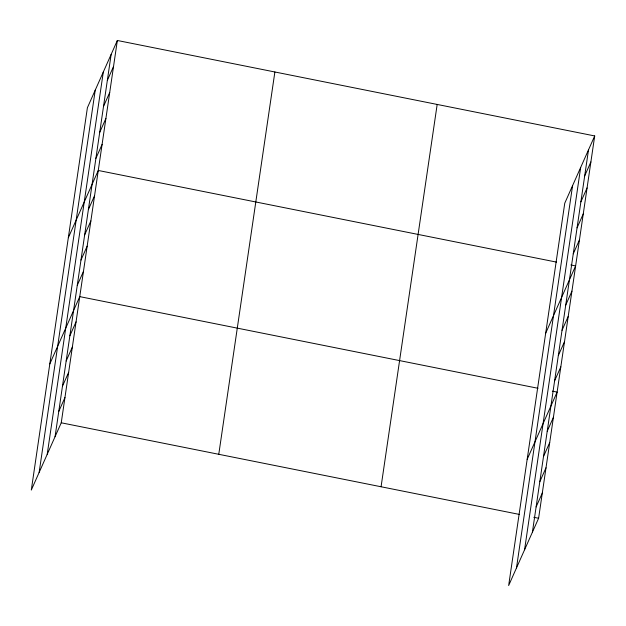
<?xml version="1.0" encoding="UTF-8"?>
<svg xmlns="http://www.w3.org/2000/svg" width="626" height="626" viewBox="0 0 626 626"><rect width="100%" height="100%" fill="white"/><g stroke="black" fill="none" stroke-linecap="round" stroke-linejoin="round"><path stroke-width="0.94" d="M39.141 472.45L95.238 90.128M47.216 454.312L103.313 71.99M55.057 436.705L111.154 54.384M117.344 40.479L87.397 107.735L31.3 490.056L61.246 422.793L117.344 40.479L594.7 135.944L538.603 518.265L508.656 585.521L564.754 203.207L594.7 135.944M218.771 454.304L274.877 71.982M381.07 486.762L437.175 104.44M516.489 567.915L572.594 185.601M524.572 549.777L580.67 167.455M532.405 532.17L588.51 149.849M107.343 80.378L113.533 66.473M103.525 106.381L109.714 92.476M99.706 132.376L105.904 118.471M95.895 158.378L102.085 144.465M68.328 237.724L98.274 170.468L556.53 262.114M88.376 209.608L94.565 195.695M84.674 234.836L90.864 220.931M80.973 260.072L87.163 246.167M77.272 285.307L83.461 271.394M49.814 363.886L79.76 296.63L538.016 388.284M69.862 335.771L76.059 321.866M66.16 361.006L72.35 347.094M62.459 386.234L68.649 372.329M58.758 411.47L64.947 397.565M584.692 175.851L590.881 161.946M580.881 201.846L587.071 187.941M577.062 227.848L583.252 213.935M573.252 253.843L579.441 239.938M545.684 333.196L575.623 265.933L570.849 264.978M565.732 305.073L571.921 291.168M562.031 330.309L568.22 316.404M558.329 355.537L564.519 341.632M554.62 380.772L560.818 366.867M527.17 459.359L557.109 392.103L552.335 391.148M547.218 431.236L553.407 417.331M543.517 456.471L549.706 442.566M539.815 481.707L546.005 467.802M536.114 506.935L542.304 493.03M61.246 422.793L519.502 514.447M533.829 517.311L538.603 518.265"/></g></svg>
